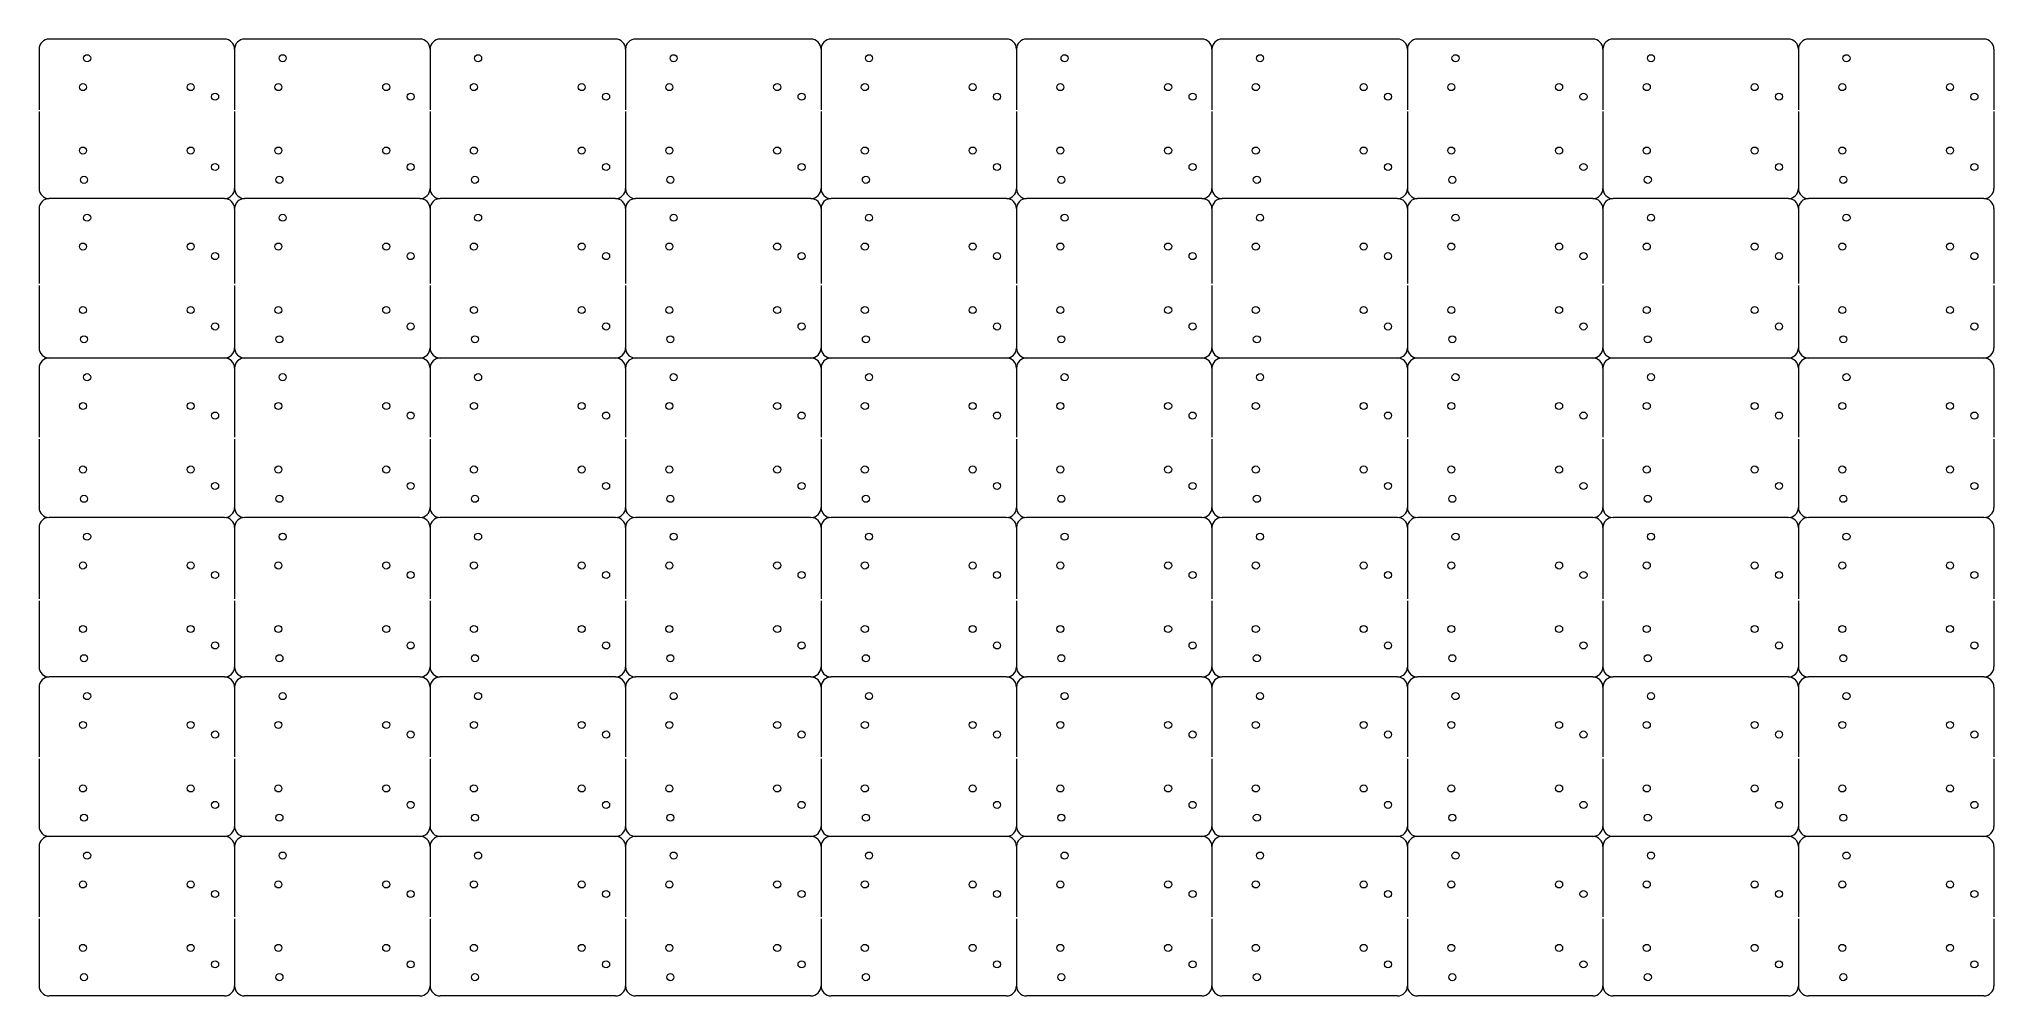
# Model space of a CAD drawing. Header units: centimetres. Extents: x 0 to 77.6, y 0 to 38.
import ezdxf

# ---------------------------------------------------------------- set-up
doc = ezdxf.new("R2010")
doc.units = ezdxf.units.CM
doc.header["$MEASUREMENT"] = 0
doc.layers.get('0').update_dxf_attribs({"lineweight": 0})

msp = doc.modelspace()

# ---------------------------------------------------------------- linework, layer by layer
for p, q in [((0, 37.58), (0, 35.177)), ((7.36, 37.98), (0.4, 37.98)), ((7.76, 37.58), (7.76, 35.177)), ((15.12, 37.98), (8.16, 37.98)), ((15.52, 37.58), (15.52, 35.177)), ((22.88, 37.98), (15.92, 37.98)), ((23.28, 37.58), (23.28, 35.177)), ((30.64, 37.98), (23.68, 37.98)), ((31.04, 37.58), (31.04, 35.177)), ((38.4, 37.98), (31.44, 37.98)), ((38.8, 37.58), (38.8, 35.177)), ((46.16, 37.98), (39.2, 37.98)), ((46.56, 37.58), (46.56, 35.177)), ((53.92, 37.98), (46.96, 37.98)), ((54.32, 37.58), (54.32, 35.177)), ((61.68, 37.98), (54.72, 37.98)), ((62.08, 37.58), (62.08, 35.177)), ((69.44, 37.98), (62.48, 37.98)), ((69.84, 37.58), (69.84, 35.177)), ((77.2, 37.98), (70.24, 37.98)), ((77.6, 37.58), (77.6, 35.177)), ((0, 35.107), (0, 32.05)), ((7.76, 35.107), (7.76, 32.05)), ((15.52, 35.107), (15.52, 32.05)), ((23.28, 35.107), (23.28, 32.05)), ((31.04, 35.107), (31.04, 32.05)), ((38.8, 35.107), (38.8, 32.05)), ((46.56, 35.107), (46.56, 32.05)), ((54.32, 35.107), (54.32, 32.05)), ((62.08, 35.107), (62.08, 32.05)), ((69.84, 35.107), (69.84, 32.05)), ((77.6, 35.107), (77.6, 32.05)), ((0, 31.25), (0, 28.282)), ((7.36, 31.65), (0.4, 31.65)), ((7.76, 31.25), (7.76, 28.282)), ((15.12, 31.65), (8.16, 31.65)), ((15.52, 31.25), (15.52, 28.282)), ((22.88, 31.65), (15.92, 31.65)), ((23.28, 31.25), (23.28, 28.282)), ((30.64, 31.65), (23.68, 31.65)), ((31.04, 31.25), (31.04, 28.282)), ((38.4, 31.65), (31.44, 31.65)), ((38.8, 31.25), (38.8, 28.282)), ((46.16, 31.65), (39.2, 31.65)), ((46.56, 31.25), (46.56, 28.282)), ((53.92, 31.65), (46.96, 31.65)), ((54.32, 31.25), (54.32, 28.282)), ((61.68, 31.65), (54.72, 31.65)), ((62.08, 31.25), (62.08, 28.282)), ((69.44, 31.65), (62.48, 31.65)), ((69.84, 31.25), (69.84, 28.282)), ((77.2, 31.65), (70.24, 31.65)), ((77.6, 31.25), (77.6, 28.282)), ((0, 28.202), (0, 25.72)), ((7.76, 28.202), (7.76, 25.72)), ((15.52, 28.202), (15.52, 25.72)), ((23.28, 28.202), (23.28, 25.72)), ((31.04, 28.202), (31.04, 25.72)), ((38.8, 28.202), (38.8, 25.72)), ((46.56, 28.202), (46.56, 25.72)), ((54.32, 28.202), (54.32, 25.72)), ((62.08, 28.202), (62.08, 25.72)), ((69.84, 28.202), (69.84, 25.72)), ((77.6, 28.202), (77.6, 25.72)), ((0, 24.92), (0, 22.18)), ((7.36, 25.32), (0.4, 25.32)), ((7.76, 24.92), (7.76, 22.18)), ((15.12, 25.32), (8.16, 25.32)), ((15.52, 24.92), (15.52, 22.18)), ((22.88, 25.32), (15.92, 25.32)), ((23.28, 24.92), (23.28, 22.18)), ((30.64, 25.32), (23.68, 25.32)), ((31.04, 24.92), (31.04, 22.18)), ((38.4, 25.32), (31.44, 25.32)), ((38.8, 24.92), (38.8, 22.18)), ((46.16, 25.32), (39.2, 25.32)), ((46.56, 24.92), (46.56, 22.18)), ((53.92, 25.32), (46.96, 25.32)), ((54.32, 24.92), (54.32, 22.18)), ((61.68, 25.32), (54.72, 25.32)), ((62.08, 24.92), (62.08, 22.18)), ((69.44, 25.32), (62.48, 25.32)), ((69.84, 24.92), (69.84, 22.18)), ((77.2, 25.32), (70.24, 25.32)), ((77.6, 24.92), (77.6, 22.18)), ((0, 22.1), (0, 19.39)), ((7.76, 22.1), (7.76, 19.39)), ((15.52, 22.1), (15.52, 19.39)), ((23.28, 22.1), (23.28, 19.39)), ((31.04, 22.1), (31.04, 19.39)), ((38.8, 22.1), (38.8, 19.39)), ((46.56, 22.1), (46.56, 19.39)), ((54.32, 22.1), (54.32, 19.39)), ((62.08, 22.1), (62.08, 19.39)), ((69.84, 22.1), (69.84, 19.39)), ((77.6, 22.1), (77.6, 19.39)), ((7.36, 18.99), (0.4, 18.99)), ((15.12, 18.99), (8.16, 18.99)), ((22.88, 18.99), (15.92, 18.99)), ((30.64, 18.99), (23.68, 18.99)), ((38.4, 18.99), (31.44, 18.99)), ((46.16, 18.99), (39.2, 18.99)), ((53.92, 18.99), (46.96, 18.99)), ((61.68, 18.99), (54.72, 18.99)), ((69.44, 18.99), (62.48, 18.99)), ((77.2, 18.99), (70.24, 18.99)), ((0, 18.59), (0, 15.76)), ((7.76, 18.59), (7.76, 15.76)), ((15.52, 18.59), (15.52, 15.76)), ((23.28, 18.59), (23.28, 15.76)), ((31.04, 18.59), (31.04, 15.76)), ((38.8, 18.59), (38.8, 15.76)), ((46.56, 18.59), (46.56, 15.76)), ((54.32, 18.59), (54.32, 15.76)), ((62.08, 18.59), (62.08, 15.76)), ((69.84, 18.59), (69.84, 15.76)), ((77.6, 18.59), (77.6, 15.76)), ((0, 15.68), (0, 13.06)), ((7.76, 15.68), (7.76, 13.06)), ((15.52, 15.68), (15.52, 13.06)), ((23.28, 15.68), (23.28, 13.06)), ((31.04, 15.68), (31.04, 13.06)), ((38.8, 15.68), (38.8, 13.06)), ((46.56, 15.68), (46.56, 13.06)), ((54.32, 15.68), (54.32, 13.06)), ((62.08, 15.68), (62.08, 13.06)), ((69.84, 15.68), (69.84, 13.06)), ((77.6, 15.68), (77.6, 13.06)), ((7.36, 12.66), (0.4, 12.66)), ((15.12, 12.66), (8.16, 12.66)), ((22.88, 12.66), (15.92, 12.66)), ((30.64, 12.66), (23.68, 12.66)), ((38.4, 12.66), (31.44, 12.66)), ((46.16, 12.66), (39.2, 12.66)), ((53.92, 12.66), (46.96, 12.66)), ((61.68, 12.66), (54.72, 12.66)), ((69.44, 12.66), (62.48, 12.66)), ((77.2, 12.66), (70.24, 12.66)), ((0, 12.26), (0, 9.492)), ((7.76, 12.26), (7.76, 9.492)), ((15.52, 12.26), (15.52, 9.492)), ((23.28, 12.26), (23.28, 9.492)), ((31.04, 12.26), (31.04, 9.492)), ((38.8, 12.26), (38.8, 9.492)), ((46.56, 12.26), (46.56, 9.492)), ((54.32, 12.26), (54.32, 9.492)), ((62.08, 12.26), (62.08, 9.492)), ((69.84, 12.26), (69.84, 9.492)), ((77.6, 12.26), (77.6, 9.492)), ((0, 9.412), (0, 6.73)), ((7.76, 9.412), (7.76, 6.73)), ((15.52, 9.412), (15.52, 6.73)), ((23.28, 9.412), (23.28, 6.73)), ((31.04, 9.412), (31.04, 6.73)), ((38.8, 9.412), (38.8, 6.73)), ((46.56, 9.412), (46.56, 6.73)), ((54.32, 9.412), (54.32, 6.73)), ((62.08, 9.412), (62.08, 6.73)), ((69.84, 9.412), (69.84, 6.73)), ((77.6, 9.412), (77.6, 6.73)), ((7.36, 6.33), (0.4, 6.33)), ((15.12, 6.33), (8.16, 6.33)), ((22.88, 6.33), (15.92, 6.33)), ((30.64, 6.33), (23.68, 6.33)), ((38.4, 6.33), (31.44, 6.33)), ((46.16, 6.33), (39.2, 6.33)), ((53.92, 6.33), (46.96, 6.33)), ((61.68, 6.33), (54.72, 6.33)), ((69.44, 6.33), (62.48, 6.33)), ((77.2, 6.33), (70.24, 6.33)), ((0, 5.93), (0, 3.145)), ((7.76, 5.93), (7.76, 3.145)), ((15.52, 5.93), (15.52, 3.145)), ((23.28, 5.93), (23.28, 3.145)), ((31.04, 5.93), (31.04, 3.145)), ((38.8, 5.93), (38.8, 3.145)), ((46.56, 5.93), (46.56, 3.145)), ((54.32, 5.93), (54.32, 3.145)), ((62.08, 5.93), (62.08, 3.145)), ((69.84, 5.93), (69.84, 3.145)), ((77.6, 5.93), (77.6, 3.145)), ((0, 3.065), (0, 0.4)), ((7.76, 3.065), (7.76, 0.4)), ((15.52, 3.065), (15.52, 0.4)), ((23.28, 3.065), (23.28, 0.4)), ((31.04, 3.065), (31.04, 0.4)), ((38.8, 3.065), (38.8, 0.4)), ((46.56, 3.065), (46.56, 0.4)), ((54.32, 3.065), (54.32, 0.4)), ((62.08, 3.065), (62.08, 0.4)), ((69.84, 3.065), (69.84, 0.4)), ((77.6, 3.065), (77.6, 0.4)), ((7.36, 0), (0.4, 0)), ((15.12, 0), (8.16, 0)), ((22.88, 0), (15.92, 0)), ((30.64, 0), (23.68, 0)), ((38.4, 0), (31.44, 0)), ((46.16, 0), (39.2, 0)), ((53.92, 0), (46.96, 0)), ((61.68, 0), (54.72, 0)), ((69.44, 0), (62.48, 0)), ((77.2, 0), (70.24, 0))]:
    msp.add_line(p, q)
for centre in [(1.908, 37.22), (9.668, 37.22), (17.428, 37.22), (25.188, 37.22), (32.948, 37.22), (40.708, 37.22), (48.468, 37.22), (56.228, 37.22), (63.988, 37.22), (71.748, 37.22), (1.74, 36.075), (6.02, 36.075), (6.988, 35.696), (9.5, 36.075), (13.78, 36.075), (14.748, 35.696), (17.26, 36.075), (21.54, 36.075), (22.508, 35.696), (25.02, 36.075), (29.3, 36.075), (30.268, 35.696), (32.78, 36.075), (37.06, 36.075), (38.028, 35.696), (40.54, 36.075), (44.82, 36.075), (45.788, 35.696), (48.3, 36.075), (52.58, 36.075), (53.548, 35.696), (56.06, 36.075), (60.34, 36.075), (61.308, 35.696), (63.82, 36.075), (68.1, 36.075), (69.068, 35.696), (71.58, 36.075), (75.86, 36.075), (76.828, 35.696), (1.74, 33.555), (6.02, 33.555), (9.5, 33.555), (13.78, 33.555), (17.26, 33.555), (21.54, 33.555), (25.02, 33.555), (29.3, 33.555), (32.78, 33.555), (37.06, 33.555), (40.54, 33.555), (44.82, 33.555), (48.3, 33.555), (52.58, 33.555), (56.06, 33.555), (60.34, 33.555), (63.82, 33.555), (68.1, 33.555), (71.58, 33.555), (75.86, 33.555), (6.988, 32.902), (14.748, 32.902), (22.508, 32.902), (30.268, 32.902), (38.028, 32.902), (45.788, 32.902), (53.548, 32.902), (61.308, 32.902), (69.068, 32.902), (76.828, 32.902), (1.781, 32.394), (9.541, 32.394), (17.301, 32.394), (25.061, 32.394), (32.821, 32.394), (40.581, 32.394), (48.341, 32.394), (56.101, 32.394), (63.861, 32.394), (71.621, 32.394), (1.908, 30.89), (9.668, 30.89), (17.428, 30.89), (25.188, 30.89), (32.948, 30.89), (40.708, 30.89), (48.468, 30.89), (56.228, 30.89), (63.988, 30.89), (71.748, 30.89), (1.74, 29.745), (6.02, 29.745), (6.988, 29.366), (9.5, 29.745), (13.78, 29.745), (14.748, 29.366), (17.26, 29.745), (21.54, 29.745), (22.508, 29.366), (25.02, 29.745), (29.3, 29.745), (30.268, 29.366), (32.78, 29.745), (37.06, 29.745), (38.028, 29.366), (40.54, 29.745), (44.82, 29.745), (45.788, 29.366), (48.3, 29.745), (52.58, 29.745), (53.548, 29.366), (56.06, 29.745), (60.34, 29.745), (61.308, 29.366), (63.82, 29.745), (68.1, 29.745), (69.068, 29.366), (71.58, 29.745), (75.86, 29.745), (76.828, 29.366), (1.74, 27.225), (6.02, 27.225), (9.5, 27.225), (13.78, 27.225), (17.26, 27.225), (21.54, 27.225), (25.02, 27.225), (29.3, 27.225), (32.78, 27.225), (37.06, 27.225), (40.54, 27.225), (44.82, 27.225), (48.3, 27.225), (52.58, 27.225), (56.06, 27.225), (60.34, 27.225), (63.82, 27.225), (68.1, 27.225), (71.58, 27.225), (75.86, 27.225), (6.988, 26.572), (14.748, 26.572), (22.508, 26.572), (30.268, 26.572), (38.028, 26.572), (45.788, 26.572), (53.548, 26.572), (61.308, 26.572), (69.068, 26.572), (76.828, 26.572), (1.781, 26.064), (9.541, 26.064), (17.301, 26.064), (25.061, 26.064), (32.821, 26.064), (40.581, 26.064), (48.341, 26.064), (56.101, 26.064), (63.861, 26.064), (71.621, 26.064), (1.908, 24.56), (9.668, 24.56), (17.428, 24.56), (25.188, 24.56), (32.948, 24.56), (40.708, 24.56), (48.468, 24.56), (56.228, 24.56), (63.988, 24.56), (71.748, 24.56), (1.74, 23.415), (6.02, 23.415), (9.5, 23.415), (13.78, 23.415), (17.26, 23.415), (21.54, 23.415), (25.02, 23.415), (29.3, 23.415), (32.78, 23.415), (37.06, 23.415), (40.54, 23.415), (44.82, 23.415), (48.3, 23.415), (52.58, 23.415), (56.06, 23.415), (60.34, 23.415), (63.82, 23.415), (68.1, 23.415), (71.58, 23.415), (75.86, 23.415), (6.988, 23.036), (14.748, 23.036), (22.508, 23.036), (30.268, 23.036), (38.028, 23.036), (45.788, 23.036), (53.548, 23.036), (61.308, 23.036), (69.068, 23.036), (76.828, 23.036), (1.74, 20.895), (6.02, 20.895), (9.5, 20.895), (13.78, 20.895), (17.26, 20.895), (21.54, 20.895), (25.02, 20.895), (29.3, 20.895), (32.78, 20.895), (37.06, 20.895), (40.54, 20.895), (44.82, 20.895), (48.3, 20.895), (52.58, 20.895), (56.06, 20.895), (60.34, 20.895), (63.82, 20.895), (68.1, 20.895), (71.58, 20.895), (75.86, 20.895), (6.988, 20.242), (14.748, 20.242), (22.508, 20.242), (30.268, 20.242), (38.028, 20.242), (45.788, 20.242), (53.548, 20.242), (61.308, 20.242), (69.068, 20.242), (76.828, 20.242), (1.781, 19.734), (9.541, 19.734), (17.301, 19.734), (25.061, 19.734), (32.821, 19.734), (40.581, 19.734), (48.341, 19.734), (56.101, 19.734), (63.861, 19.734), (71.621, 19.734), (1.908, 18.23), (9.668, 18.23), (17.428, 18.23), (25.188, 18.23), (32.948, 18.23), (40.708, 18.23), (48.468, 18.23), (56.228, 18.23), (63.988, 18.23), (71.748, 18.23), (1.74, 17.085), (6.02, 17.085), (9.5, 17.085), (13.78, 17.085), (17.26, 17.085), (21.54, 17.085), (25.02, 17.085), (29.3, 17.085), (32.78, 17.085), (37.06, 17.085), (40.54, 17.085), (44.82, 17.085), (48.3, 17.085), (52.58, 17.085), (56.06, 17.085), (60.34, 17.085), (63.82, 17.085), (68.1, 17.085), (71.58, 17.085), (75.86, 17.085), (6.988, 16.706), (14.748, 16.706), (22.508, 16.706), (30.268, 16.706), (38.028, 16.706), (45.788, 16.706), (53.548, 16.706), (61.308, 16.706), (69.068, 16.706), (76.828, 16.706), (1.74, 14.565), (6.02, 14.565), (6.988, 13.912), (9.5, 14.565), (13.78, 14.565), (14.748, 13.912), (17.26, 14.565), (21.54, 14.565), (22.508, 13.912), (25.02, 14.565), (29.3, 14.565), (30.268, 13.912), (32.78, 14.565), (37.06, 14.565), (38.028, 13.912), (40.54, 14.565), (44.82, 14.565), (45.788, 13.912), (48.3, 14.565), (52.58, 14.565), (53.548, 13.912), (56.06, 14.565), (60.34, 14.565), (61.308, 13.912), (63.82, 14.565), (68.1, 14.565), (69.068, 13.912), (71.58, 14.565), (75.86, 14.565), (76.828, 13.912), (1.781, 13.404), (9.541, 13.404), (17.301, 13.404), (25.061, 13.404), (32.821, 13.404), (40.581, 13.404), (48.341, 13.404), (56.101, 13.404), (63.861, 13.404), (71.621, 13.404), (1.908, 11.9), (9.668, 11.9), (17.428, 11.9), (25.188, 11.9), (32.948, 11.9), (40.708, 11.9), (48.468, 11.9), (56.228, 11.9), (63.988, 11.9), (71.748, 11.9), (1.74, 10.755), (6.02, 10.755), (9.5, 10.755), (13.78, 10.755), (17.26, 10.755), (21.54, 10.755), (25.02, 10.755), (29.3, 10.755), (32.78, 10.755), (37.06, 10.755), (40.54, 10.755), (44.82, 10.755), (48.3, 10.755), (52.58, 10.755), (56.06, 10.755), (60.34, 10.755), (63.82, 10.755), (68.1, 10.755), (71.58, 10.755), (75.86, 10.755), (6.988, 10.376), (14.748, 10.376), (22.508, 10.376), (30.268, 10.376), (38.028, 10.376), (45.788, 10.376), (53.548, 10.376), (61.308, 10.376), (69.068, 10.376), (76.828, 10.376), (1.74, 8.235), (6.02, 8.235), (9.5, 8.235), (13.78, 8.235), (17.26, 8.235), (21.54, 8.235), (25.02, 8.235), (29.3, 8.235), (32.78, 8.235), (37.06, 8.235), (40.54, 8.235), (44.82, 8.235), (48.3, 8.235), (52.58, 8.235), (56.06, 8.235), (60.34, 8.235), (63.82, 8.235), (68.1, 8.235), (71.58, 8.235), (75.86, 8.235), (1.781, 7.074), (6.988, 7.582), (9.541, 7.074), (14.748, 7.582), (17.301, 7.074), (22.508, 7.582), (25.061, 7.074), (30.268, 7.582), (32.821, 7.074), (38.028, 7.582), (40.581, 7.074), (45.788, 7.582), (48.341, 7.074), (53.548, 7.582), (56.101, 7.074), (61.308, 7.582), (63.861, 7.074), (69.068, 7.582), (71.621, 7.074), (76.828, 7.582), (1.908, 5.57), (9.668, 5.57), (17.428, 5.57), (25.188, 5.57), (32.948, 5.57), (40.708, 5.57), (48.468, 5.57), (56.228, 5.57), (63.988, 5.57), (71.748, 5.57), (1.74, 4.425), (6.02, 4.425), (6.988, 4.046), (9.5, 4.425), (13.78, 4.425), (14.748, 4.046), (17.26, 4.425), (21.54, 4.425), (22.508, 4.046), (25.02, 4.425), (29.3, 4.425), (30.268, 4.046), (32.78, 4.425), (37.06, 4.425), (38.028, 4.046), (40.54, 4.425), (44.82, 4.425), (45.788, 4.046), (48.3, 4.425), (52.58, 4.425), (53.548, 4.046), (56.06, 4.425), (60.34, 4.425), (61.308, 4.046), (63.82, 4.425), (68.1, 4.425), (69.068, 4.046), (71.58, 4.425), (75.86, 4.425), (76.828, 4.046), (1.74, 1.905), (6.02, 1.905), (9.5, 1.905), (13.78, 1.905), (17.26, 1.905), (21.54, 1.905), (25.02, 1.905), (29.3, 1.905), (32.78, 1.905), (37.06, 1.905), (40.54, 1.905), (44.82, 1.905), (48.3, 1.905), (52.58, 1.905), (56.06, 1.905), (60.34, 1.905), (63.82, 1.905), (68.1, 1.905), (71.58, 1.905), (75.86, 1.905), (1.781, 0.744), (6.988, 1.252), (9.541, 0.744), (14.748, 1.252), (17.301, 0.744), (22.508, 1.252), (25.061, 0.744), (30.268, 1.252), (32.821, 0.744), (38.028, 1.252), (40.581, 0.744), (45.788, 1.252), (48.341, 0.744), (53.548, 1.252), (56.101, 0.744), (61.308, 1.252), (63.861, 0.744), (69.068, 1.252), (71.621, 0.744), (76.828, 1.252)]:
    msp.add_circle(centre, 0.14)
for centre, start, end in [((0.4, 37.58), 90, 180), ((7.36, 37.58), 0, 90), ((8.16, 37.58), 90, 180), ((15.12, 37.58), 0, 90), ((15.92, 37.58), 90, 180), ((22.88, 37.58), 0, 90), ((23.68, 37.58), 90, 180), ((30.64, 37.58), 0, 90), ((31.44, 37.58), 90, 180), ((38.4, 37.58), 0, 90), ((39.2, 37.58), 90, 180), ((46.16, 37.58), 0, 90), ((46.96, 37.58), 90, 180), ((53.92, 37.58), 0, 90), ((54.72, 37.58), 90, 180), ((61.68, 37.58), 0, 90), ((62.48, 37.58), 90, 180), ((69.44, 37.58), 0, 90), ((70.24, 37.58), 90, 180), ((77.2, 37.58), 0, 90), ((0.4, 32.05), 180, 270), ((7.36, 32.05), 270, 0), ((8.16, 32.05), 180, 270), ((15.12, 32.05), 270, 0), ((15.92, 32.05), 180, 270), ((22.88, 32.05), 270, 0), ((23.68, 32.05), 180, 270), ((30.64, 32.05), 270, 0), ((31.44, 32.05), 180, 270), ((38.4, 32.05), 270, 0), ((39.2, 32.05), 180, 270), ((46.16, 32.05), 270, 0), ((46.96, 32.05), 180, 270), ((53.92, 32.05), 270, 0), ((54.72, 32.05), 180, 270), ((61.68, 32.05), 270, 0), ((62.48, 32.05), 180, 270), ((69.44, 32.05), 270, 0), ((70.24, 32.05), 180, 270), ((77.2, 32.05), 270, 0), ((0.4, 31.25), 90, 180), ((7.36, 31.25), 0, 90), ((8.16, 31.25), 90, 180), ((15.12, 31.25), 0, 90), ((15.92, 31.25), 90, 180), ((22.88, 31.25), 0, 90), ((23.68, 31.25), 90, 180), ((30.64, 31.25), 0, 90), ((31.44, 31.25), 90, 180), ((38.4, 31.25), 0, 90), ((39.2, 31.25), 90, 180), ((46.16, 31.25), 0, 90), ((46.96, 31.25), 90, 180), ((53.92, 31.25), 0, 90), ((54.72, 31.25), 90, 180), ((61.68, 31.25), 0, 90), ((62.48, 31.25), 90, 180), ((69.44, 31.25), 0, 90), ((70.24, 31.25), 90, 180), ((77.2, 31.25), 0, 90), ((0.4, 25.72), 180, 270), ((7.36, 25.72), 270, 0), ((8.16, 25.72), 180, 270), ((15.12, 25.72), 270, 0), ((15.92, 25.72), 180, 270), ((22.88, 25.72), 270, 0), ((23.68, 25.72), 180, 270), ((30.64, 25.72), 270, 0), ((31.44, 25.72), 180, 270), ((38.4, 25.72), 270, 0), ((39.2, 25.72), 180, 270), ((46.16, 25.72), 270, 0), ((46.96, 25.72), 180, 270), ((53.92, 25.72), 270, 0), ((54.72, 25.72), 180, 270), ((61.68, 25.72), 270, 0), ((62.48, 25.72), 180, 270), ((69.44, 25.72), 270, 0), ((70.24, 25.72), 180, 270), ((77.2, 25.72), 270, 0), ((0.4, 24.92), 90, 180), ((7.36, 24.92), 0, 90), ((8.16, 24.92), 90, 180), ((15.12, 24.92), 0, 90), ((15.92, 24.92), 90, 180), ((22.88, 24.92), 0, 90), ((23.68, 24.92), 90, 180), ((30.64, 24.92), 0, 90), ((31.44, 24.92), 90, 180), ((38.4, 24.92), 0, 90), ((39.2, 24.92), 90, 180), ((46.16, 24.92), 0, 90), ((46.96, 24.92), 90, 180), ((53.92, 24.92), 0, 90), ((54.72, 24.92), 90, 180), ((61.68, 24.92), 0, 90), ((62.48, 24.92), 90, 180), ((69.44, 24.92), 0, 90), ((70.24, 24.92), 90, 180), ((77.2, 24.92), 0, 90), ((0.4, 19.39), 180, 270), ((0.4, 18.59), 90, 180), ((7.36, 19.39), 270, 0), ((7.36, 18.59), 0, 90), ((8.16, 19.39), 180, 270), ((8.16, 18.59), 90, 180), ((15.12, 19.39), 270, 0), ((15.12, 18.59), 0, 90), ((15.92, 19.39), 180, 270), ((15.92, 18.59), 90, 180), ((22.88, 19.39), 270, 0), ((22.88, 18.59), 0, 90), ((23.68, 19.39), 180, 270), ((23.68, 18.59), 90, 180), ((30.64, 19.39), 270, 0), ((30.64, 18.59), 0, 90), ((31.44, 19.39), 180, 270), ((31.44, 18.59), 90, 180), ((38.4, 19.39), 270, 0), ((38.4, 18.59), 0, 90), ((39.2, 19.39), 180, 270), ((39.2, 18.59), 90, 180), ((46.16, 19.39), 270, 0), ((46.16, 18.59), 0, 90), ((46.96, 19.39), 180, 270), ((46.96, 18.59), 90, 180), ((53.92, 19.39), 270, 0), ((53.92, 18.59), 0, 90), ((54.72, 19.39), 180, 270), ((54.72, 18.59), 90, 180), ((61.68, 19.39), 270, 0), ((61.68, 18.59), 0, 90), ((62.48, 19.39), 180, 270), ((62.48, 18.59), 90, 180), ((69.44, 19.39), 270, 0), ((69.44, 18.59), 0, 90), ((70.24, 19.39), 180, 270), ((70.24, 18.59), 90, 180), ((77.2, 19.39), 270, 0), ((77.2, 18.59), 0, 90), ((0.4, 13.06), 180, 270), ((0.4, 12.26), 90, 180), ((7.36, 13.06), 270, 0), ((7.36, 12.26), 0, 90), ((8.16, 13.06), 180, 270), ((8.16, 12.26), 90, 180), ((15.12, 13.06), 270, 0), ((15.12, 12.26), 0, 90), ((15.92, 13.06), 180, 270), ((15.92, 12.26), 90, 180), ((22.88, 13.06), 270, 0), ((22.88, 12.26), 0, 90), ((23.68, 13.06), 180, 270), ((23.68, 12.26), 90, 180), ((30.64, 13.06), 270, 0), ((30.64, 12.26), 0, 90), ((31.44, 13.06), 180, 270), ((31.44, 12.26), 90, 180), ((38.4, 13.06), 270, 0), ((38.4, 12.26), 0, 90), ((39.2, 13.06), 180, 270), ((39.2, 12.26), 90, 180), ((46.16, 13.06), 270, 0), ((46.16, 12.26), 0, 90), ((46.96, 13.06), 180, 270), ((46.96, 12.26), 90, 180), ((53.92, 13.06), 270, 0), ((53.92, 12.26), 0, 90), ((54.72, 13.06), 180, 270), ((54.72, 12.26), 90, 180), ((61.68, 13.06), 270, 0), ((61.68, 12.26), 0, 90), ((62.48, 13.06), 180, 270), ((62.48, 12.26), 90, 180), ((69.44, 13.06), 270, 0), ((69.44, 12.26), 0, 90), ((70.24, 13.06), 180, 270), ((70.24, 12.26), 90, 180), ((77.2, 13.06), 270, 0), ((77.2, 12.26), 0, 90), ((0.4, 6.73), 180, 270), ((0.4, 5.93), 90, 180), ((7.36, 6.73), 270, 0), ((7.36, 5.93), 0, 90), ((8.16, 6.73), 180, 270), ((8.16, 5.93), 90, 180), ((15.12, 6.73), 270, 0), ((15.12, 5.93), 0, 90), ((15.92, 6.73), 180, 270), ((15.92, 5.93), 90, 180), ((22.88, 6.73), 270, 0), ((22.88, 5.93), 0, 90), ((23.68, 6.73), 180, 270), ((23.68, 5.93), 90, 180), ((30.64, 6.73), 270, 0), ((30.64, 5.93), 0, 90), ((31.44, 6.73), 180, 270), ((31.44, 5.93), 90, 180), ((38.4, 6.73), 270, 0), ((38.4, 5.93), 0, 90), ((39.2, 6.73), 180, 270), ((39.2, 5.93), 90, 180), ((46.16, 6.73), 270, 0), ((46.16, 5.93), 0, 90), ((46.96, 6.73), 180, 270), ((46.96, 5.93), 90, 180), ((53.92, 6.73), 270, 0), ((53.92, 5.93), 0, 90), ((54.72, 6.73), 180, 270), ((54.72, 5.93), 90, 180), ((61.68, 6.73), 270, 0), ((61.68, 5.93), 0, 90), ((62.48, 6.73), 180, 270), ((62.48, 5.93), 90, 180), ((69.44, 6.73), 270, 0), ((69.44, 5.93), 0, 90), ((70.24, 6.73), 180, 270), ((70.24, 5.93), 90, 180), ((77.2, 6.73), 270, 0), ((77.2, 5.93), 0, 90), ((0.4, 0.4), 180, 270), ((7.36, 0.4), 270, 0), ((8.16, 0.4), 180, 270), ((15.12, 0.4), 270, 0), ((15.92, 0.4), 180, 270), ((22.88, 0.4), 270, 0), ((23.68, 0.4), 180, 270), ((30.64, 0.4), 270, 0), ((31.44, 0.4), 180, 270), ((38.4, 0.4), 270, 0), ((39.2, 0.4), 180, 270), ((46.16, 0.4), 270, 0), ((46.96, 0.4), 180, 270), ((53.92, 0.4), 270, 0), ((54.72, 0.4), 180, 270), ((61.68, 0.4), 270, 0), ((62.48, 0.4), 180, 270), ((69.44, 0.4), 270, 0), ((70.24, 0.4), 180, 270), ((77.2, 0.4), 270, 0)]:
    msp.add_arc(centre, 0.4, start, end)

doc.saveas('drawing.dxf')
